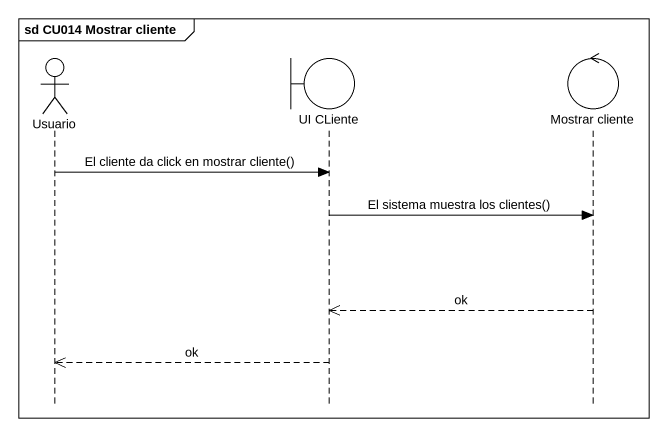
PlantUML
@startuml
mainframe sd CU014 Mostrar cliente
hide footbox
actor Usuario
boundary "UI CLiente" as UI_CLiente
control "Mostrar cliente" as Mostrar_cliente

Usuario -> UI_CLiente : El cliente da click en mostrar cliente()
UI_CLiente -> Mostrar_cliente : El sistema muestra los clientes()
Mostrar_cliente -->> UI_CLiente : ok
UI_CLiente -->> Usuario : ok
@enduml
